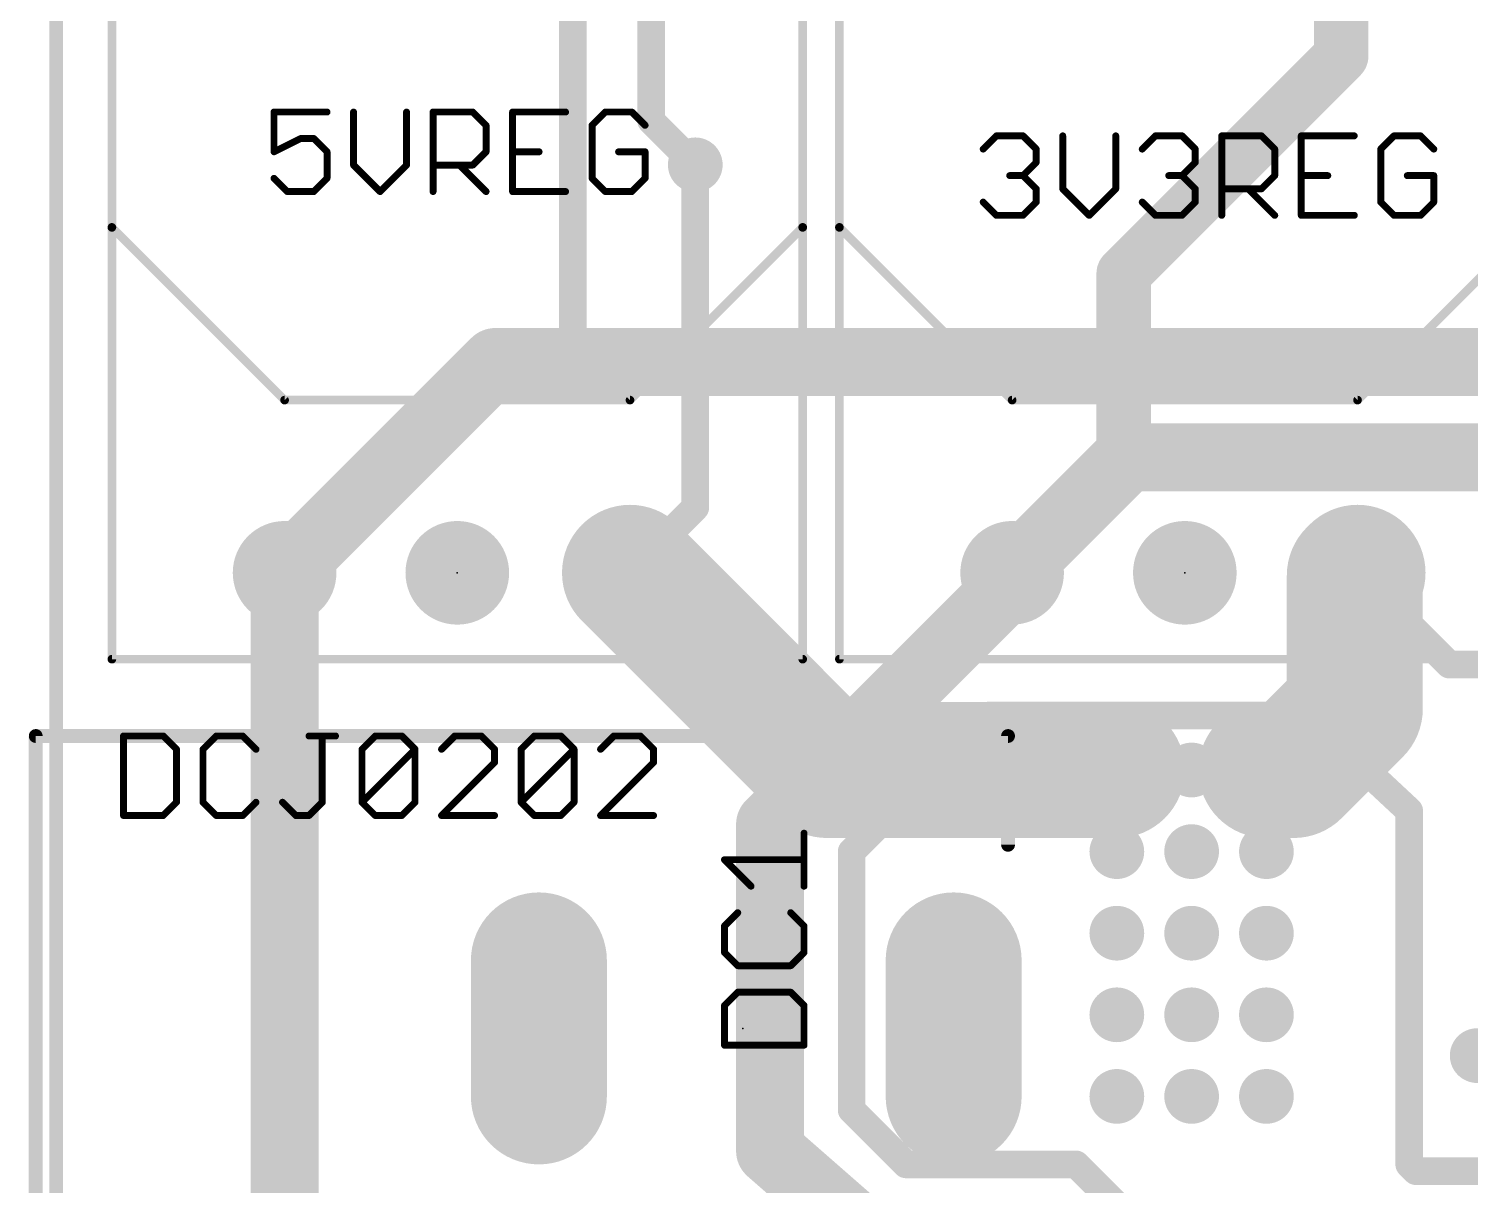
# Model space of a CAD drawing. Extents: x -0.4 to 70.1, y -0.1 to 70.1.
# Drawn here: x -0.4 to 20.8, y 15.59 to 32.6 of the extents above; entities that cross this region are included whole.
import ezdxf

# ---------------------------------------------------------------- set-up
doc = ezdxf.new("R2010")
doc.units = 0
for name, color, linetype in [('1', 22, 'CONTINUOUS'), ('16', 175, 'CONTINUOUS'), ('17', 82, 'CONTINUOUS'), ('18', 82, 'CONTINUOUS'), ('20', 7, 'CONTINUOUS'), ('21', 253, 'CONTINUOUS'), ('23', 7, 'CONTINUOUS'), ('25', 253, 'CONTINUOUS'), ('27', 253, 'CONTINUOUS')]:
    doc.layers.add(name, color=color, linetype=linetype)

# ---------------------------------------------------------------- blocks, each defined once
blk = doc.blocks.new('ROUNDP')
at = {"const_width": 0.5}
blk.add_lwpolyline([(0, -0.25, 1), (0, 0.25, 1), (0, -0.25)], format="xyb", dxfattribs=at)
blk = doc.blocks.new('LONGP100')
at = {"const_width": 1}
blk.add_lwpolyline([(-0.5, 0), (0.5, 0)], dxfattribs=at)
at = {"const_width": 0.5}
for points in [[(-0.5, 0.25, 1), (-0.5, -0.25)], [(0.5, -0.25, 1), (0.5, 0.25)]]:
    blk.add_lwpolyline(points, format="xyb", dxfattribs=at)
blk = doc.blocks.new('ROUNDV')
at = {"const_width": 0.5}
blk.add_lwpolyline([(0, -0.25, 1), (0, 0.25, 1), (0, -0.25)], format="xyb", dxfattribs=at)

msp = doc.modelspace()

# ---------------------------------------------------------------- linework, layer by layer
at = {"layer": '1'}
for points, const_width in [([(0, 0), (0, 70)], 0.2), ([(8.75, 41.2), (8.75, 31.25)], 0.4064), ([(18.9, 32.2), (18.9, 39.5)], 0.8), ([(7.6, 33.2), (7.6, 27.7)], 0.4064), ([(15.7, 29), (18.9, 32.2)], 0.8), ([(8.75, 31.25), (9.4, 30.6)], 0.4064), ([(3.36, 24.6), (6.46, 27.7)], 1), ([(7.6, 27.7), (6.46, 27.7)], 1), ([(27.46, 27.7), (7.6, 27.7)], 1), ([(15.76, 26.3), (14.06, 24.6)], 1), ([(26.32, 26.3), (15.76, 26.3)], 1), ([(3.36, 24.6), (3.36, 10.34)], 1), ([(14.06, 24.6), (14.06, 24.46)], 1), ([(14.06, 24.46), (10.5, 20.9)], 1), ([(20.49, 23.25), (19.14, 24.6)], 0.4064), ([(22.6, 23.25), (20.49, 23.25)], 0.4064), ([(11.7, 20.5), (13.7, 22.5)], 0.4064), ([(13.7, 22.5), (18.4, 22.5)], 0.4064), ([(18.4, 22.5), (19.9, 21.1)], 0.4064), ([(10.5, 20.9), (10.5, 16.1)], 1), ([(19.9, 21.1), (19.9, 15.9)], 0.4064), ([(11.7, 16.7), (11.7, 20.5)], 0.4064), ([(12.5, 15.9), (11.7, 16.7)], 0.4064), ([(10.5, 16.1), (12.1, 14.7)], 1), ([(15, 15.9), (12.5, 15.9)], 0.4064), ([(16.1, 14.8), (15, 15.9)], 0.4064), ([(19.9, 15.9), (20, 15.8)], 0.4064), ([(20, 15.8), (24.2, 15.8)], 0.4064)]:
    msp.add_lwpolyline(points, dxfattribs=dict(at, const_width=const_width))
for points, const_width in [([(19.0414, 32.0586, 1), (18.7586, 32.3414)], 0.4), ([(18.7, 32.2, 1), (19.1, 32.2)], 0.4), ([(8.8218, 31.3218, 1), (8.6782, 31.1782)], 0.2032), ([(8.6484, 31.25, 1), (8.8516, 31.25)], 0.2032), ([(9.3282, 30.5282, 1), (9.4718, 30.6718)], 0.2032), ([(15.5586, 29.1414, 1), (15.8414, 28.8586)], 0.4), ([(6.46, 27.95, 1), (6.46, 27.45)], 0.5), ([(6.6368, 27.5232, 1), (6.2832, 27.8768)], 0.5), ([(7.6, 27.95, 1), (7.6, 27.45)], 0.5), ([(7.6, 27.45, 1), (7.6, 27.95)], 0.5), ([(7.4984, 27.7, 1), (7.7016, 27.7)], 0.2032), ([(15.76, 26.55, 1), (15.76, 26.05)], 0.5), ([(15.9368, 26.1232, 1), (15.5832, 26.4768)], 0.5), ([(3.61, 24.6, 1), (3.11, 24.6)], 0.5), ([(3.1832, 24.7768, 1), (3.5368, 24.4232)], 0.5), ([(14.31, 24.6, 1), (13.81, 24.6)], 0.5), ([(13.8832, 24.7768, 1), (14.2368, 24.4232)], 0.5), ([(14.2368, 24.2832, 1), (13.8832, 24.6368)], 0.5), ([(19.2118, 24.6718, 1), (19.0682, 24.5282)], 0.2032), ([(13.81, 24.46, 1), (14.31, 24.46)], 0.5), ([(20.49, 23.3516, 1), (20.49, 23.1484)], 0.2032), ([(20.4182, 23.1782, 1), (20.5618, 23.3218)], 0.2032), ([(13.7, 22.6016, 1), (13.7, 22.3984)], 0.2032), ([(13.7718, 22.4282, 1), (13.6282, 22.5718)], 0.2032), ([(18.4693, 22.5743, 1), (18.3307, 22.4257)], 0.2032), ([(18.4, 22.3984, 1), (18.4, 22.6016)], 0.2032), ([(10.75, 20.9, 1), (10.25, 20.9)], 0.5), ([(10.3232, 21.0768, 1), (10.6768, 20.7232)], 0.5), ([(20.0016, 21.1, 1), (19.7984, 21.1)], 0.2032), ([(19.8307, 21.0257, 1), (19.9693, 21.1743)], 0.2032), ([(11.8016, 20.5, 1), (11.5984, 20.5)], 0.2032), ([(11.6282, 20.5718, 1), (11.7718, 20.4282)], 0.2032), ([(11.5984, 16.7, 1), (11.8016, 16.7)], 0.2032), ([(11.7718, 16.7718, 1), (11.6282, 16.6282)], 0.2032), ([(10.6646, 16.2881, 1), (10.3354, 15.9119)], 0.5), ([(10.25, 16.1, 1), (10.75, 16.1)], 0.5), ([(12.5, 16.0016, 1), (12.5, 15.7984)], 0.2032), ([(12.4282, 15.8282, 1), (12.5718, 15.9718)], 0.2032), ([(15.0718, 15.9718, 1), (14.9282, 15.8282)], 0.2032), ([(15, 15.7984, 1), (15, 16.0016)], 0.2032), ([(19.7984, 15.9, 1), (20.0016, 15.9)], 0.2032), ([(19.9718, 15.9718, 1), (19.8282, 15.8282)], 0.2032), ([(20, 15.9016, 1), (20, 15.6984)], 0.2032), ([(19.9282, 15.7282, 1), (20.0718, 15.8718)], 0.2032)]:
    msp.add_lwpolyline(points, format="xyb", dxfattribs=dict(at, const_width=const_width))
at = {"layer": '16'}
for points, const_width in [([(0, 0), (0, 70)], 0.2), ([(9.4, 30.6), (9.4, 25.56)], 0.4064), ([(15.7, 26.24), (15.7, 29)], 0.8), ([(14.06, 24.6), (15.7, 26.24)], 0.8), ([(9.4, 25.56), (8.44, 24.6)], 0.4064), ([(11.34, 21.7), (8.44, 24.6)], 2), ([(19.1, 24.56), (19.14, 24.6)], 2), ([(19.1, 22.6), (19.1, 24.56)], 2), ([(18.2, 21.7), (19.1, 22.6)], 2), ([(15.6, 21.7), (11.34, 21.7)], 2), ([(11.7, 20.5), (13.7, 22.5)], 0.4064), ([(13.7, 22.5), (18.4, 22.5)], 0.4064), ([(17.8, 21.7), (18.2, 21.7)], 2), ([(18.4, 22.5), (19.9, 21.1)], 0.4064), ([(19.9, 21.1), (19.9, 15.9)], 0.4064), ([(11.7, 16.7), (11.7, 20.5)], 0.4064), ([(12.5, 15.9), (11.7, 16.7)], 0.4064), ([(15, 15.9), (12.5, 15.9)], 0.4064), ([(16.1, 14.8), (15, 15.9)], 0.4064), ([(19.9, 15.9), (20, 15.8)], 0.4064), ([(20, 15.8), (24.2, 15.8)], 0.4064)]:
    msp.add_lwpolyline(points, dxfattribs=dict(at, const_width=const_width))
for points, const_width in [([(9.5016, 30.6, 1), (9.2984, 30.6)], 0.2032), ([(15.9, 29, 1), (15.5, 29)], 0.4), ([(15.8414, 26.0986, 1), (15.5586, 26.3814)], 0.4), ([(15.5, 26.24, 1), (15.9, 26.24)], 0.4), ([(9.2984, 25.56, 1), (9.5016, 25.56)], 0.2032), ([(9.4718, 25.4882, 1), (9.3282, 25.6318)], 0.2032), ([(8.7936, 24.9536, 1), (8.0864, 24.2464)], 1), ([(19.6, 24.56, 1), (18.6, 24.56)], 1), ([(19.4936, 24.2464, 1), (18.7864, 24.9536)], 1), ([(18.7464, 24.9136, 1), (19.4536, 24.2064)], 1), ([(13.9186, 24.7414, 1), (14.2014, 24.4586)], 0.4), ([(8.3682, 24.6718, 1), (8.5118, 24.5282)], 0.2032), ([(19.4536, 22.2464, 1), (18.7464, 22.9536)], 1), ([(18.6, 22.6, 1), (19.6, 22.6)], 1), ([(11.34, 22.2, 1), (11.34, 21.2)], 1), ([(13.7, 22.6016, 1), (13.7, 22.3984)], 0.2032), ([(13.7718, 22.4282, 1), (13.6282, 22.5718)], 0.2032), ([(15.6, 21.2, 1), (15.6, 22.2)], 1), ([(17.8, 22.2, 1), (17.8, 21.2)], 1), ([(18.2, 21.2, 1), (18.2, 22.2)], 1), ([(18.4693, 22.5743, 1), (18.3307, 22.4257)], 0.2032), ([(18.4, 22.3984, 1), (18.4, 22.6016)], 0.2032), ([(10.9864, 21.3464, 1), (11.6936, 22.0536)], 1), ([(17.8464, 22.0536, 1), (18.5536, 21.3464)], 1), ([(20.0016, 21.1, 1), (19.7984, 21.1)], 0.2032), ([(19.8307, 21.0257, 1), (19.9693, 21.1743)], 0.2032), ([(11.8016, 20.5, 1), (11.5984, 20.5)], 0.2032), ([(11.6282, 20.5718, 1), (11.7718, 20.4282)], 0.2032), ([(11.5984, 16.7, 1), (11.8016, 16.7)], 0.2032), ([(11.7718, 16.7718, 1), (11.6282, 16.6282)], 0.2032), ([(12.5, 16.0016, 1), (12.5, 15.7984)], 0.2032), ([(12.4282, 15.8282, 1), (12.5718, 15.9718)], 0.2032), ([(15.0718, 15.9718, 1), (14.9282, 15.8282)], 0.2032), ([(15, 15.7984, 1), (15, 16.0016)], 0.2032), ([(19.7984, 15.9, 1), (20.0016, 15.9)], 0.2032), ([(19.9718, 15.9718, 1), (19.8282, 15.8282)], 0.2032), ([(20, 15.9016, 1), (20, 15.6984)], 0.2032), ([(19.9282, 15.7282, 1), (20.0718, 15.8718)], 0.2032)]:
    msp.add_lwpolyline(points, format="xyb", dxfattribs=dict(at, const_width=const_width))
at = {"layer": '20', "const_width": 0.2}
msp.add_lwpolyline([(0, 70), (0, 0)], dxfattribs=at)
at = {"layer": '21'}
for points, const_width in [([(0.82, 29.68), (0.82, 34.76)], 0.127), ([(10.98, 34.76), (10.98, 29.68)], 0.127), ([(11.52, 29.68), (11.52, 34.76)], 0.127), ([(0.82, 23.33), (0.82, 29.68)], 0.127), ([(3.36, 27.14), (0.82, 29.68)], 0.127), ([(10.98, 29.68), (8.44, 27.14)], 0.127), ([(10.98, 29.68), (10.98, 23.33)], 0.127), ([(11.52, 23.33), (11.52, 29.68)], 0.127), ([(14.06, 27.14), (11.52, 29.68)], 0.127), ([(21.68, 29.68), (19.14, 27.14)], 0.127), ([(8.44, 27.14), (3.36, 27.14)], 0.127), ([(19.14, 27.14), (14.06, 27.14)], 0.127), ([(10.98, 23.33), (0.82, 23.33)], 0.127), ([(21.68, 23.33), (11.52, 23.33)], 0.127), ([(-0.3, 22.2), (-0.3, 13.6)], 0.2032), ([(14, 22.2), (-0.3, 22.2)], 0.2032), ([(14, 20.6), (14, 22.2)], 0.2032)]:
    msp.add_lwpolyline(points, dxfattribs=dict(at, const_width=const_width))
for points, const_width in [([(0.8425, 29.7025, 1), (0.7975, 29.6575)], 0.0635), ([(0.8518, 29.68, 1), (0.7883, 29.68)], 0.0635), ([(0.7883, 29.68, 1), (0.8518, 29.68)], 0.0635), ([(11.0118, 29.68, 1), (10.9482, 29.68)], 0.0635), ([(10.9482, 29.68, 1), (11.0118, 29.68)], 0.0635), ([(11.0025, 29.6575, 1), (10.9575, 29.7025)], 0.0635), ([(11.5425, 29.7025, 1), (11.4975, 29.6575)], 0.0635), ([(11.5518, 29.68, 1), (11.4883, 29.68)], 0.0635), ([(11.4883, 29.68, 1), (11.5518, 29.68)], 0.0635), ([(3.36, 27.1717, 1), (3.36, 27.1083)], 0.0635), ([(3.3375, 27.1175, 1), (3.3825, 27.1625)], 0.0635), ([(8.4175, 27.1625, 1), (8.4625, 27.1175)], 0.0635), ([(8.44, 27.1083, 1), (8.44, 27.1717)], 0.0635), ([(14.06, 27.1717, 1), (14.06, 27.1083)], 0.0635), ([(14.0375, 27.1175, 1), (14.0825, 27.1625)], 0.0635), ([(19.1175, 27.1625, 1), (19.1625, 27.1175)], 0.0635), ([(19.14, 27.1083, 1), (19.14, 27.1717)], 0.0635), ([(0.82, 23.3618, 1), (0.82, 23.2983)], 0.0635), ([(0.7883, 23.33, 1), (0.8518, 23.33)], 0.0635), ([(10.9482, 23.33, 1), (11.0118, 23.33)], 0.0635), ([(10.98, 23.2983, 1), (10.98, 23.3618)], 0.0635), ([(11.52, 23.3618, 1), (11.52, 23.2983)], 0.0635), ([(11.4883, 23.33, 1), (11.5518, 23.33)], 0.0635), ([(-0.2492, 22.2, 1), (-0.3508, 22.2)], 0.1016), ([(-0.3, 22.2508, 1), (-0.3, 22.1492)], 0.1016), ([(14.0508, 22.2, 1), (13.9492, 22.2)], 0.1016), ([(14, 22.1492, 1), (14, 22.2508)], 0.1016), ([(13.9492, 20.6, 1), (14.0508, 20.6)], 0.1016)]:
    msp.add_lwpolyline(points, format="xyb", dxfattribs=dict(at, const_width=const_width))
at = {"layer": '23'}
for p in [(5.9, 24.6), (16.6, 24.6), (10.1, 17.9)]:
    msp.add_point(p, dxfattribs=at)
at = {"layer": '25', "const_width": 0.1016}
for points in [[(3.9844, 31.3762), (3.2048, 31.3762)], [(3.2048, 31.3762), (3.2048, 30.7915)], [(4.3742, 31.3762), (4.3742, 30.5966)], [(5.1538, 30.5966), (5.1538, 31.3762)], [(5.5436, 30.2068), (5.5436, 31.3762)], [(5.5436, 31.3762), (6.1283, 31.3762)], [(6.1283, 31.3762), (6.3232, 31.1813)], [(7.4926, 31.3762), (6.713, 31.3762)], [(6.713, 31.3762), (6.713, 30.2068)], [(8.0773, 31.3762), (7.8824, 31.1813)], [(8.4671, 31.3762), (8.0773, 31.3762)], [(8.662, 31.1813), (8.4671, 31.3762)], [(6.3232, 31.1813), (6.3232, 30.7915)], [(7.8824, 31.1813), (7.8824, 30.4017)], [(3.2048, 30.7915), (3.5946, 30.9864)], [(3.5946, 30.9864), (3.7895, 30.9864)], [(3.7895, 30.9864), (3.9844, 30.7915)], [(13.6348, 30.8313), (13.8297, 31.0262)], [(13.8297, 31.0262), (14.2195, 31.0262)], [(14.2195, 31.0262), (14.4144, 30.8313)], [(14.8042, 31.0262), (14.8042, 30.2466)], [(15.5838, 30.2466), (15.5838, 31.0262)], [(15.9736, 30.8313), (16.1685, 31.0262)], [(16.1685, 31.0262), (16.5583, 31.0262)], [(16.5583, 31.0262), (16.7532, 30.8313)], [(17.143, 29.8568), (17.143, 31.0262)], [(17.143, 31.0262), (17.7277, 31.0262)], [(17.7277, 31.0262), (17.9226, 30.8313)], [(19.092, 31.0262), (18.3124, 31.0262)], [(18.3124, 31.0262), (18.3124, 29.8568)], [(19.6767, 31.0262), (19.4818, 30.8313)], [(20.0665, 31.0262), (19.6767, 31.0262)], [(20.2614, 30.8313), (20.0665, 31.0262)], [(3.9844, 30.7915), (3.9844, 30.4017)], [(6.3232, 30.7915), (6.1283, 30.5966)], [(6.713, 30.7915), (7.1028, 30.7915)], [(8.662, 30.7915), (8.2722, 30.7915)], [(8.662, 30.4017), (8.662, 30.7915)], [(14.4144, 30.8313), (14.4144, 30.6364)], [(16.7532, 30.8313), (16.7532, 30.6364)], [(17.9226, 30.8313), (17.9226, 30.4415)], [(19.4818, 30.8313), (19.4818, 30.0517)], [(4.3742, 30.5966), (4.764, 30.2068)], [(4.764, 30.2068), (5.1538, 30.5966)], [(6.1283, 30.5966), (5.5436, 30.5966)], [(5.9334, 30.5966), (6.3232, 30.2068)], [(14.4144, 30.6364), (14.2195, 30.4415)], [(16.7532, 30.6364), (16.5583, 30.4415)], [(3.3997, 30.2068), (3.2048, 30.4017)], [(3.9844, 30.4017), (3.7895, 30.2068)], [(7.8824, 30.4017), (8.0773, 30.2068)], [(8.4671, 30.2068), (8.662, 30.4017)], [(14.2195, 30.4415), (14.0246, 30.4415)], [(14.2195, 30.4415), (14.4144, 30.2466)], [(16.5583, 30.4415), (16.3634, 30.4415)], [(16.5583, 30.4415), (16.7532, 30.2466)], [(17.9226, 30.4415), (17.7277, 30.2466)], [(18.3124, 30.4415), (18.7022, 30.4415)], [(20.2614, 30.4415), (19.8716, 30.4415)], [(20.2614, 30.0517), (20.2614, 30.4415)], [(3.7895, 30.2068), (3.3997, 30.2068)], [(6.713, 30.2068), (7.4926, 30.2068)], [(8.0773, 30.2068), (8.4671, 30.2068)], [(13.8297, 29.8568), (13.6348, 30.0517)], [(14.4144, 30.0517), (14.2195, 29.8568)], [(14.4144, 30.2466), (14.4144, 30.0517)], [(14.8042, 30.2466), (15.194, 29.8568)], [(15.194, 29.8568), (15.5838, 30.2466)], [(16.1685, 29.8568), (15.9736, 30.0517)], [(16.7532, 30.0517), (16.5583, 29.8568)], [(16.7532, 30.2466), (16.7532, 30.0517)], [(17.7277, 30.2466), (17.143, 30.2466)], [(17.5328, 30.2466), (17.9226, 29.8568)], [(19.4818, 30.0517), (19.6767, 29.8568)], [(20.0665, 29.8568), (20.2614, 30.0517)], [(14.2195, 29.8568), (13.8297, 29.8568)], [(16.5583, 29.8568), (16.1685, 29.8568)], [(18.3124, 29.8568), (19.092, 29.8568)], [(19.6767, 29.8568), (20.0665, 29.8568)], [(10.9992, 19.9914), (10.9992, 20.771)], [(10.2196, 19.9914), (9.8298, 20.3812)], [(9.8298, 20.3812), (10.9992, 20.3812)], [(10.0247, 19.6016), (9.8298, 19.4067)], [(10.9992, 19.4067), (10.8043, 19.6016)], [(9.8298, 19.4067), (9.8298, 19.0169)], [(10.9992, 19.0169), (10.9992, 19.4067)], [(9.8298, 19.0169), (10.0247, 18.822)], [(10.0247, 18.822), (10.8043, 18.822)], [(10.8043, 18.822), (10.9992, 19.0169)], [(10.0247, 18.4322), (9.8298, 18.2373)], [(10.8043, 18.4322), (10.0247, 18.4322)], [(10.9992, 18.2373), (10.8043, 18.4322)], [(9.8298, 18.2373), (9.8298, 17.6526)], [(10.9992, 17.6526), (10.9992, 18.2373)], [(9.8298, 17.6526), (10.9992, 17.6526)]]:
    msp.add_lwpolyline(points, dxfattribs=at)
at = {"layer": '25', "const_width": 0.0508}
for points in [[(3.2048, 31.4016, 1), (3.2048, 31.3508)], [(3.2302, 31.3762, 1), (3.1794, 31.3762)], [(3.9844, 31.3508, 1), (3.9844, 31.4016)], [(4.3996, 31.3762, 1), (4.3488, 31.3762)], [(5.1792, 31.3762, 1), (5.1284, 31.3762)], [(5.569, 31.3762, 1), (5.5182, 31.3762)], [(5.5436, 31.4016, 1), (5.5436, 31.3508)], [(6.1463, 31.3942, 1), (6.1103, 31.3582)], [(6.1283, 31.3508, 1), (6.1283, 31.4016)], [(6.713, 31.4016, 1), (6.713, 31.3508)], [(6.7384, 31.3762, 1), (6.6876, 31.3762)], [(7.4926, 31.3508, 1), (7.4926, 31.4016)], [(8.0773, 31.4016, 1), (8.0773, 31.3508)], [(8.0952, 31.3582, 1), (8.0593, 31.3942)], [(8.485, 31.3942, 1), (8.4491, 31.3582)], [(8.4671, 31.3508, 1), (8.4671, 31.4016)], [(6.3486, 31.1813, 1), (6.2978, 31.1813)], [(6.3052, 31.1633, 1), (6.3412, 31.1993)], [(7.8644, 31.1993, 1), (7.9003, 31.1633)], [(7.9078, 31.1813, 1), (7.857, 31.1813)], [(8.644, 31.1633, 1), (8.6799, 31.1993)], [(3.5946, 31.0118, 1), (3.5946, 30.961)], [(3.606, 30.9637, 1), (3.5832, 31.0091)], [(3.8075, 31.0044, 1), (3.7715, 30.9684)], [(3.7895, 30.961, 1), (3.7895, 31.0118)], [(13.8297, 31.0516, 1), (13.8297, 31.0008)], [(13.8477, 31.0082, 1), (13.8117, 31.0442)], [(14.2375, 31.0442, 1), (14.2015, 31.0082)], [(14.2195, 31.0008, 1), (14.2195, 31.0516)], [(14.8296, 31.0262, 1), (14.7788, 31.0262)], [(15.6092, 31.0262, 1), (15.5584, 31.0262)], [(16.1685, 31.0516, 1), (16.1685, 31.0008)], [(16.1865, 31.0082, 1), (16.1505, 31.0442)], [(16.5763, 31.0442, 1), (16.5403, 31.0082)], [(16.5583, 31.0008, 1), (16.5583, 31.0516)], [(17.1684, 31.0262, 1), (17.1176, 31.0262)], [(17.143, 31.0516, 1), (17.143, 31.0008)], [(17.7456, 31.0442, 1), (17.7097, 31.0082)], [(17.7277, 31.0008, 1), (17.7277, 31.0516)], [(18.3124, 31.0516, 1), (18.3124, 31.0008)], [(18.3378, 31.0262, 1), (18.287, 31.0262)], [(19.092, 31.0008, 1), (19.092, 31.0516)], [(19.6767, 31.0516, 1), (19.6767, 31.0008)], [(19.6946, 31.0082, 1), (19.6587, 31.0442)], [(20.0844, 31.0442, 1), (20.0485, 31.0082)], [(20.0665, 31.0008, 1), (20.0665, 31.0516)], [(3.1934, 30.8142, 1), (3.2162, 30.7688)], [(3.1794, 30.7915, 1), (3.2302, 30.7915)], [(4.0098, 30.7915, 1), (3.959, 30.7915)], [(3.9664, 30.7735, 1), (4.0024, 30.8095)], [(6.2978, 30.7915, 1), (6.3486, 30.7915)], [(6.3412, 30.7735, 1), (6.3052, 30.8095)], [(6.713, 30.8169, 1), (6.713, 30.7661)], [(7.1028, 30.7661, 1), (7.1028, 30.8169)], [(8.2722, 30.8169, 1), (8.2722, 30.7661)], [(8.6874, 30.7915, 1), (8.6366, 30.7915)], [(8.662, 30.7661, 1), (8.662, 30.8169)], [(13.6168, 30.8493, 1), (13.6528, 30.8133)], [(14.4398, 30.8313, 1), (14.389, 30.8313)], [(14.3964, 30.8133, 1), (14.4324, 30.8493)], [(15.9556, 30.8493, 1), (15.9916, 30.8133)], [(16.7786, 30.8313, 1), (16.7278, 30.8313)], [(16.7352, 30.8133, 1), (16.7712, 30.8493)], [(17.948, 30.8313, 1), (17.8972, 30.8313)], [(17.9046, 30.8133, 1), (17.9405, 30.8493)], [(19.4638, 30.8493, 1), (19.4997, 30.8133)], [(19.5072, 30.8313, 1), (19.4564, 30.8313)], [(20.2434, 30.8133, 1), (20.2793, 30.8493)], [(4.3922, 30.6146, 1), (4.3562, 30.5786)], [(4.3488, 30.5966, 1), (4.3996, 30.5966)], [(5.1284, 30.5966, 1), (5.1792, 30.5966)], [(5.1718, 30.5786, 1), (5.1358, 30.6146)], [(5.5436, 30.622, 1), (5.5436, 30.5712)], [(5.9514, 30.6146, 1), (5.9154, 30.5786)], [(6.1103, 30.6146, 1), (6.1463, 30.5786)], [(6.1283, 30.5712, 1), (6.1283, 30.622)], [(14.389, 30.6364, 1), (14.4398, 30.6364)], [(14.4324, 30.6184, 1), (14.3964, 30.6544)], [(16.7278, 30.6364, 1), (16.7786, 30.6364)], [(16.7712, 30.6184, 1), (16.7352, 30.6544)], [(3.2228, 30.4197, 1), (3.1868, 30.3837)], [(3.959, 30.4017, 1), (4.0098, 30.4017)], [(4.0024, 30.3837, 1), (3.9664, 30.4197)], [(7.9003, 30.4197, 1), (7.8644, 30.3837)], [(7.857, 30.4017, 1), (7.9078, 30.4017)], [(8.6366, 30.4017, 1), (8.6874, 30.4017)], [(8.6799, 30.3837, 1), (8.644, 30.4197)], [(14.0246, 30.4669, 1), (14.0246, 30.4161)], [(14.2375, 30.4595, 1), (14.2015, 30.4235)], [(14.2015, 30.4595, 1), (14.2375, 30.4235)], [(14.2195, 30.4161, 1), (14.2195, 30.4669)], [(16.3634, 30.4669, 1), (16.3634, 30.4161)], [(16.5763, 30.4595, 1), (16.5403, 30.4235)], [(16.5403, 30.4595, 1), (16.5763, 30.4235)], [(16.5583, 30.4161, 1), (16.5583, 30.4669)], [(17.8972, 30.4415, 1), (17.948, 30.4415)], [(17.9405, 30.4235, 1), (17.9046, 30.4595)], [(18.3124, 30.4669, 1), (18.3124, 30.4161)], [(18.7022, 30.4161, 1), (18.7022, 30.4669)], [(19.8716, 30.4669, 1), (19.8716, 30.4161)], [(20.2868, 30.4415, 1), (20.236, 30.4415)], [(20.2614, 30.4161, 1), (20.2614, 30.4669)], [(3.3997, 30.2322, 1), (3.3997, 30.1814)], [(3.3817, 30.1888, 1), (3.4177, 30.2248)], [(3.7715, 30.2248, 1), (3.8075, 30.1888)], [(3.7895, 30.1814, 1), (3.7895, 30.2322)], [(4.746, 30.2248, 1), (4.782, 30.1888)], [(4.746, 30.1888, 1), (4.782, 30.2248)], [(5.5182, 30.2068, 1), (5.569, 30.2068)], [(6.3052, 30.1888, 1), (6.3412, 30.2248)], [(6.713, 30.2322, 1), (6.713, 30.1814)], [(6.6876, 30.2068, 1), (6.7384, 30.2068)], [(7.4926, 30.1814, 1), (7.4926, 30.2322)], [(8.0773, 30.2322, 1), (8.0773, 30.1814)], [(8.0593, 30.1888, 1), (8.0952, 30.2248)], [(8.4491, 30.2248, 1), (8.485, 30.1888)], [(8.4671, 30.1814, 1), (8.4671, 30.2322)], [(13.6528, 30.0697, 1), (13.6168, 30.0337)], [(14.4398, 30.2466, 1), (14.389, 30.2466)], [(14.3964, 30.2286, 1), (14.4324, 30.2646)], [(14.4324, 30.0337, 1), (14.3964, 30.0697)], [(14.8222, 30.2646, 1), (14.7862, 30.2286)], [(14.7788, 30.2466, 1), (14.8296, 30.2466)], [(15.5584, 30.2466, 1), (15.6092, 30.2466)], [(15.6018, 30.2286, 1), (15.5658, 30.2646)], [(15.9916, 30.0697, 1), (15.9556, 30.0337)], [(16.7786, 30.2466, 1), (16.7278, 30.2466)], [(16.7352, 30.2286, 1), (16.7712, 30.2646)], [(16.7712, 30.0337, 1), (16.7352, 30.0697)], [(17.143, 30.272, 1), (17.143, 30.2212)], [(17.5507, 30.2646, 1), (17.5148, 30.2286)], [(17.7097, 30.2646, 1), (17.7456, 30.2286)], [(17.7277, 30.2212, 1), (17.7277, 30.272)], [(19.4997, 30.0697, 1), (19.4638, 30.0337)], [(20.2793, 30.0337, 1), (20.2434, 30.0697)], [(13.8297, 29.8822, 1), (13.8297, 29.8314)], [(13.8117, 29.8388, 1), (13.8477, 29.8748)], [(14.2015, 29.8748, 1), (14.2375, 29.8388)], [(14.2195, 29.8314, 1), (14.2195, 29.8822)], [(14.389, 30.0517, 1), (14.4398, 30.0517)], [(15.176, 29.8748, 1), (15.212, 29.8388)], [(15.176, 29.8388, 1), (15.212, 29.8748)], [(16.1685, 29.8822, 1), (16.1685, 29.8314)], [(16.1505, 29.8388, 1), (16.1865, 29.8748)], [(16.5403, 29.8748, 1), (16.5763, 29.8388)], [(16.5583, 29.8314, 1), (16.5583, 29.8822)], [(16.7278, 30.0517, 1), (16.7786, 30.0517)], [(17.9046, 29.8388, 1), (17.9405, 29.8748)], [(18.3124, 29.8822, 1), (18.3124, 29.8314)], [(19.092, 29.8314, 1), (19.092, 29.8822)], [(19.4564, 30.0517, 1), (19.5072, 30.0517)], [(19.6767, 29.8822, 1), (19.6767, 29.8314)], [(19.6587, 29.8388, 1), (19.6946, 29.8748)], [(20.0485, 29.8748, 1), (20.0844, 29.8388)], [(20.0665, 29.8314, 1), (20.0665, 29.8822)], [(20.236, 30.0517, 1), (20.2868, 30.0517)], [(17.1176, 29.8568, 1), (17.1684, 29.8568)], [(18.287, 29.8568, 1), (18.3378, 29.8568)], [(11.0246, 20.771, 1), (10.9738, 20.771)], [(9.8478, 20.3992, 1), (9.8118, 20.3632)], [(9.8298, 20.4066, 1), (9.8298, 20.3558)], [(10.9992, 20.3558, 1), (10.9992, 20.4066)], [(10.2016, 19.9734, 1), (10.2376, 20.0094)], [(10.9738, 19.9914, 1), (11.0246, 19.9914)], [(10.0427, 19.5836, 1), (10.0067, 19.6196)], [(10.8223, 19.6196, 1), (10.7863, 19.5836)], [(9.8118, 19.4247, 1), (9.8478, 19.3887)], [(9.8552, 19.4067, 1), (9.8044, 19.4067)], [(11.0246, 19.4067, 1), (10.9738, 19.4067)], [(10.9812, 19.3887, 1), (11.0172, 19.4247)], [(9.8478, 19.0349, 1), (9.8118, 18.9989)], [(9.8044, 19.0169, 1), (9.8552, 19.0169)], [(10.0247, 18.8474, 1), (10.0247, 18.7966)], [(10.8043, 18.7966, 1), (10.8043, 18.8474)], [(10.9738, 19.0169, 1), (11.0246, 19.0169)], [(11.0172, 18.9989, 1), (10.9812, 19.0349)], [(10.0067, 18.804, 1), (10.0427, 18.84)], [(10.7863, 18.84, 1), (10.8223, 18.804)], [(10.0247, 18.4576, 1), (10.0247, 18.4068)], [(10.0427, 18.4142, 1), (10.0067, 18.4502)], [(10.8223, 18.4502, 1), (10.7863, 18.4142)], [(10.8043, 18.4068, 1), (10.8043, 18.4576)], [(9.8118, 18.2553, 1), (9.8478, 18.2193)], [(9.8552, 18.2373, 1), (9.8044, 18.2373)], [(11.0246, 18.2373, 1), (10.9738, 18.2373)], [(10.9812, 18.2193, 1), (11.0172, 18.2553)], [(9.8298, 17.678, 1), (9.8298, 17.6272)], [(9.8044, 17.6526, 1), (9.8552, 17.6526)], [(10.9738, 17.6526, 1), (11.0246, 17.6526)], [(10.9992, 17.6272, 1), (10.9992, 17.678)]]:
    msp.add_lwpolyline(points, format="xyb", dxfattribs=at)
at = {"layer": '27', "const_width": 0.1016}
for points in [[(0.9908, 22.2002), (0.9908, 21.0308)], [(1.5755, 22.2002), (0.9908, 22.2002)], [(1.7704, 22.0053), (1.5755, 22.2002)], [(1.7704, 21.2257), (1.7704, 22.0053)], [(2.3551, 22.2002), (2.1602, 22.0053)], [(2.1602, 22.0053), (2.1602, 21.2257)], [(2.7449, 22.2002), (2.3551, 22.2002)], [(2.9398, 22.0053), (2.7449, 22.2002)], [(3.7194, 22.2002), (4.1092, 22.2002)], [(3.9143, 21.2257), (3.9143, 22.2002)], [(4.499, 22.0053), (4.6939, 22.2002)], [(4.499, 21.2257), (4.499, 22.0053)], [(4.499, 21.2257), (5.2786, 22.0053)], [(4.6939, 22.2002), (5.0837, 22.2002)], [(5.0837, 22.2002), (5.2786, 22.0053)], [(5.2786, 22.0053), (5.2786, 21.2257)], [(5.8633, 22.2002), (5.6684, 22.0053)], [(6.2531, 22.2002), (5.8633, 22.2002)], [(6.448, 22.0053), (6.2531, 22.2002)], [(6.448, 21.8104), (6.448, 22.0053)], [(6.8378, 22.0053), (7.0327, 22.2002)], [(6.8378, 21.2257), (6.8378, 22.0053)], [(6.8378, 21.2257), (7.6174, 22.0053)], [(7.0327, 22.2002), (7.4225, 22.2002)], [(7.4225, 22.2002), (7.6174, 22.0053)], [(7.6174, 22.0053), (7.6174, 21.2257)], [(8.2021, 22.2002), (8.0072, 22.0053)], [(8.5919, 22.2002), (8.2021, 22.2002)], [(8.7868, 22.0053), (8.5919, 22.2002)], [(8.7868, 21.8104), (8.7868, 22.0053)], [(5.6684, 21.0308), (6.448, 21.8104)], [(8.0072, 21.0308), (8.7868, 21.8104)], [(1.5755, 21.0308), (1.7704, 21.2257)], [(2.1602, 21.2257), (2.3551, 21.0308)], [(2.7449, 21.0308), (2.9398, 21.2257)], [(3.3296, 21.2257), (3.5245, 21.0308)], [(3.7194, 21.0308), (3.9143, 21.2257)], [(4.6939, 21.0308), (4.499, 21.2257)], [(5.2786, 21.2257), (5.0837, 21.0308)], [(7.0327, 21.0308), (6.8378, 21.2257)], [(7.6174, 21.2257), (7.4225, 21.0308)], [(0.9908, 21.0308), (1.5755, 21.0308)], [(2.3551, 21.0308), (2.7449, 21.0308)], [(3.5245, 21.0308), (3.7194, 21.0308)], [(5.0837, 21.0308), (4.6939, 21.0308)], [(6.448, 21.0308), (5.6684, 21.0308)], [(7.4225, 21.0308), (7.0327, 21.0308)], [(8.7868, 21.0308), (8.0072, 21.0308)]]:
    msp.add_lwpolyline(points, dxfattribs=at)
at = {"layer": '27', "const_width": 0.0508}
for points in [[(1.0162, 22.2002, 1), (0.9654, 22.2002)], [(0.9908, 22.2256, 1), (0.9908, 22.1748)], [(1.5935, 22.2182, 1), (1.5575, 22.1822)], [(1.5755, 22.1748, 1), (1.5755, 22.2256)], [(1.7958, 22.0053, 1), (1.745, 22.0053)], [(1.7524, 21.9873, 1), (1.7884, 22.0233)], [(2.1422, 22.0233, 1), (2.1782, 21.9873)], [(2.1856, 22.0053, 1), (2.1348, 22.0053)], [(2.3551, 22.2256, 1), (2.3551, 22.1748)], [(2.3731, 22.1822, 1), (2.3371, 22.2182)], [(2.7629, 22.2182, 1), (2.7269, 22.1822)], [(2.7449, 22.1748, 1), (2.7449, 22.2256)], [(2.9218, 21.9873, 1), (2.9578, 22.0233)], [(3.7194, 22.2256, 1), (3.7194, 22.1748)], [(3.9397, 22.2002, 1), (3.8889, 22.2002)], [(4.1092, 22.1748, 1), (4.1092, 22.2256)], [(4.481, 22.0233, 1), (4.517, 21.9873)], [(4.5244, 22.0053, 1), (4.4736, 22.0053)], [(4.6939, 22.2256, 1), (4.6939, 22.1748)], [(4.7118, 22.1822, 1), (4.6759, 22.2182)], [(5.1016, 22.2182, 1), (5.0657, 22.1822)], [(5.0837, 22.1748, 1), (5.0837, 22.2256)], [(5.304, 22.0053, 1), (5.2532, 22.0053)], [(5.2965, 21.9873, 1), (5.2606, 22.0233)], [(5.2606, 21.9873, 1), (5.2965, 22.0233)], [(5.6504, 22.0233, 1), (5.6863, 21.9873)], [(5.8633, 22.2256, 1), (5.8633, 22.1748)], [(5.8812, 22.1822, 1), (5.8453, 22.2182)], [(6.271, 22.2182, 1), (6.2351, 22.1822)], [(6.2531, 22.1748, 1), (6.2531, 22.2256)], [(6.4734, 22.0053, 1), (6.4226, 22.0053)], [(6.43, 21.9873, 1), (6.4659, 22.0233)], [(6.8198, 22.0233, 1), (6.8557, 21.9873)], [(6.8632, 22.0053, 1), (6.8124, 22.0053)], [(7.0327, 22.2256, 1), (7.0327, 22.1748)], [(7.0506, 22.1822, 1), (7.0147, 22.2182)], [(7.4404, 22.2182, 1), (7.4045, 22.1822)], [(7.4225, 22.1748, 1), (7.4225, 22.2256)], [(7.6428, 22.0053, 1), (7.592, 22.0053)], [(7.6353, 21.9873, 1), (7.5994, 22.0233)], [(7.5994, 21.9873, 1), (7.6353, 22.0233)], [(7.9892, 22.0233, 1), (8.0251, 21.9873)], [(8.2021, 22.2256, 1), (8.2021, 22.1748)], [(8.22, 22.1822, 1), (8.1841, 22.2182)], [(8.6098, 22.2182, 1), (8.5739, 22.1822)], [(8.5919, 22.1748, 1), (8.5919, 22.2256)], [(8.8122, 22.0053, 1), (8.7614, 22.0053)], [(8.7688, 21.9873, 1), (8.8047, 22.0233)], [(6.4226, 21.8104, 1), (6.4734, 21.8104)], [(6.4659, 21.7924, 1), (6.43, 21.8284)], [(8.7614, 21.8104, 1), (8.8122, 21.8104)], [(8.8047, 21.7924, 1), (8.7688, 21.8284)], [(1.745, 21.2257, 1), (1.7958, 21.2257)], [(1.7884, 21.2077, 1), (1.7524, 21.2437)], [(2.1782, 21.2437, 1), (2.1422, 21.2077)], [(2.1348, 21.2257, 1), (2.1856, 21.2257)], [(2.9578, 21.2077, 1), (2.9218, 21.2437)], [(3.3476, 21.2437, 1), (3.3116, 21.2077)], [(3.8889, 21.2257, 1), (3.9397, 21.2257)], [(3.9323, 21.2077, 1), (3.8963, 21.2437)], [(4.517, 21.2437, 1), (4.481, 21.2077)], [(4.481, 21.2437, 1), (4.517, 21.2077)], [(4.4736, 21.2257, 1), (4.5244, 21.2257)], [(5.2532, 21.2257, 1), (5.304, 21.2257)], [(5.2965, 21.2077, 1), (5.2606, 21.2437)], [(6.8557, 21.2437, 1), (6.8198, 21.2077)], [(6.8198, 21.2437, 1), (6.8557, 21.2077)], [(6.8124, 21.2257, 1), (6.8632, 21.2257)], [(7.592, 21.2257, 1), (7.6428, 21.2257)], [(7.6353, 21.2077, 1), (7.5994, 21.2437)], [(0.9908, 21.0562, 1), (0.9908, 21.0054)], [(0.9654, 21.0308, 1), (1.0162, 21.0308)], [(1.5575, 21.0488, 1), (1.5935, 21.0128)], [(1.5755, 21.0054, 1), (1.5755, 21.0562)], [(2.3551, 21.0562, 1), (2.3551, 21.0054)], [(2.3371, 21.0128, 1), (2.3731, 21.0488)], [(2.7269, 21.0488, 1), (2.7629, 21.0128)], [(2.7449, 21.0054, 1), (2.7449, 21.0562)], [(3.5245, 21.0562, 1), (3.5245, 21.0054)], [(3.5065, 21.0128, 1), (3.5425, 21.0488)], [(3.7014, 21.0488, 1), (3.7374, 21.0128)], [(3.7194, 21.0054, 1), (3.7194, 21.0562)], [(4.6939, 21.0562, 1), (4.6939, 21.0054)], [(4.6759, 21.0128, 1), (4.7118, 21.0488)], [(5.0657, 21.0488, 1), (5.1016, 21.0128)], [(5.0837, 21.0054, 1), (5.0837, 21.0562)], [(5.6504, 21.0488, 1), (5.6863, 21.0128)], [(5.6684, 21.0562, 1), (5.6684, 21.0054)], [(6.448, 21.0054, 1), (6.448, 21.0562)], [(7.0327, 21.0562, 1), (7.0327, 21.0054)], [(7.0147, 21.0128, 1), (7.0506, 21.0488)], [(7.4045, 21.0488, 1), (7.4404, 21.0128)], [(7.4225, 21.0054, 1), (7.4225, 21.0562)], [(7.9892, 21.0488, 1), (8.0251, 21.0128)], [(8.0072, 21.0562, 1), (8.0072, 21.0054)], [(8.7868, 21.0054, 1), (8.7868, 21.0562)]]:
    msp.add_lwpolyline(points, format="xyb", dxfattribs=at)

# ---------------------------------------------------------------- block references
at = {"layer": '17', "xscale": 1.524, "yscale": 1.524}
for p in [(3.36, 24.6), (3.36, 24.6), (5.9, 24.6), (5.9, 24.6), (8.44, 24.6), (8.44, 24.6), (14.06, 24.6), (14.06, 24.6), (16.6, 24.6), (16.6, 24.6), (19.14, 24.6), (19.14, 24.6)]:
    msp.add_blockref('ROUNDP', p, dxfattribs=at)
at = {"layer": '17', "xscale": 2, "yscale": 2, "rotation": 90}
for p in [(7.1, 17.9), (7.1, 17.9), (13.2, 17.9), (13.2, 17.9)]:
    msp.add_blockref('LONGP100', p, dxfattribs=at)
at = {"layer": '18'}
for p, xscale, yscale in [((9.4, 30.6), 0.8048, 0.8048), ((9.4, 30.6), 0.8048, 0.8048), ((15.7, 29), 0.7048, 0.7048), ((15.7, 29), 0.7048, 0.7048), ((15.6, 21.7), 0.8048, 0.8048), ((15.6, 21.7), 0.8048, 0.8048), ((16.7, 21.7), 0.8048, 0.8048), ((16.7, 21.7), 0.8048, 0.8048), ((17.8, 21.7), 0.8048, 0.8048), ((17.8, 21.7), 0.8048, 0.8048), ((15.6, 20.5), 0.8048, 0.8048), ((15.6, 20.5), 0.8048, 0.8048), ((16.7, 20.5), 0.8048, 0.8048), ((16.7, 20.5), 0.8048, 0.8048), ((17.8, 20.5), 0.8048, 0.8048), ((17.8, 20.5), 0.8048, 0.8048), ((15.6, 19.3), 0.8048, 0.8048), ((15.6, 19.3), 0.8048, 0.8048), ((16.7, 19.3), 0.8048, 0.8048), ((16.7, 19.3), 0.8048, 0.8048), ((17.8, 19.3), 0.8048, 0.8048), ((17.8, 19.3), 0.8048, 0.8048), ((15.6, 18.1), 0.8048, 0.8048), ((15.6, 18.1), 0.8048, 0.8048), ((16.7, 18.1), 0.8048, 0.8048), ((16.7, 18.1), 0.8048, 0.8048), ((17.8, 18.1), 0.8048, 0.8048), ((17.8, 18.1), 0.8048, 0.8048), ((20.9, 17.5), 0.8048, 0.8048), ((20.9, 17.5), 0.8048, 0.8048), ((15.6, 16.9), 0.8048, 0.8048), ((15.6, 16.9), 0.8048, 0.8048), ((16.7, 16.9), 0.8048, 0.8048), ((16.7, 16.9), 0.8048, 0.8048), ((17.8, 16.9), 0.8048, 0.8048), ((17.8, 16.9), 0.8048, 0.8048)]:
    msp.add_blockref('ROUNDV', p, dxfattribs=dict(at, xscale=xscale, yscale=yscale))

doc.saveas('drawing.dxf')
